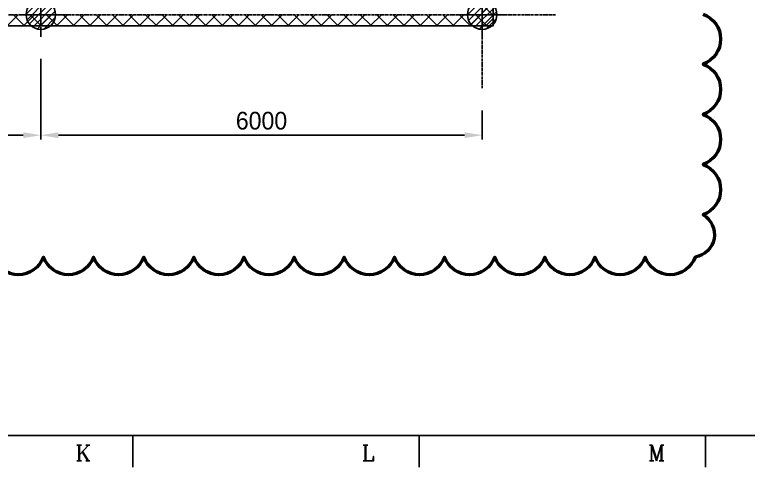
# Model space of a CAD drawing. Header units: millimetres. Extents: x 4080735 to 4152075, y -451436 to -400976.
# Drawn here: x 4123452 to 4133427, y -450812 to -444662 of the extents above; entities that cross this region are included whole.
import ezdxf

# ---------------------------------------------------------------- set-up
doc = ezdxf.new("R2010")
doc.units = ezdxf.units.MM
doc.header["$LTSCALE"] = 60
for name, pattern in [('120', [23, 20, -1, 1, -1]), ('CEN', [62, 60, -1, 0, -1]), ('CENTER', [2, 1.25, -0.25, 0.25, -0.25])]:
    doc.linetypes.add(name, pattern=pattern)
doc.layers.get('Defpoints').update_dxf_attribs({"color": 140})
for name, color, linetype in [('1', 7, 'Continuous'), ('1CEN', 1, 'CEN'), ('1ST FL FW1-2', 3, 'Continuous'), ('CEN', 1, 'CENTER'), ('DIM-SCALE', 7, 'Continuous'), ('PILE', 4, 'Continuous'), ('TAN-TIT', 30, 'Continuous')]:
    doc.layers.add(name, color=color, linetype=linetype)
doc.layers.add('C_REV', color=4, linetype='Continuous', lineweight=50)
doc.styles.add('COM', font='COMPLEX', dxfattribs={"height": 5})
doc.styles.add('돋움', font='')
doc.styles.get('돋움').set_extended_font_data('Dotum')
doc.dimstyles.new('일반도면_0060', dxfattribs={"dimtxt": 240, "dimasz": 240, "dimexe": 60, "dimexo": 300, "dimgap": 75, "dimtad": 1, "dimdec": 0, "dimzin": 0, "dimdsep": 46, "dimtxsty": '돋움', "dimcen": -300, "dimclrd": 7, "dimclre": 7, "dimclrt": 2, "dimadec": 8, "dimazin": 0, "dimtfac": 1, "dimtdec": 0, "dimtix": 1, "dimtmove": 2, "dimatfit": 3, "dimfxl": 1, "dimtolj": 1, "dimtzin": 0, "dimarcsym": 0})

# ---------------------------------------------------------------- blocks, each defined once
blk = doc.blocks.new('406.9X9')
at = {"layer": 'PILE', "linetype": 'ByBlock'}
h = blk.add_hatch(dxfattribs=at)
h.set_pattern_fill('ANSI31', color=256, scale=500, style=0)
h.set_pattern_definition([(45, (0, 0), (-44.19417382415921, 44.19417382415922), [])])
edge = h.paths.add_edge_path()
edge.add_arc((0, 0), 200, 0, 360)
at = {"layer": 'CEN', "linetype": '120', "ltscale": 0.1}
for p, q in [((-2.041279203118641e-13, -300.0000000002728), (1.36932592852984e-13, 299.9999999997272)), ((-300.0000000006585, -9.311919391659459e-10), (299.9999999993414, -9.314477345508195e-10))]:
    blk.add_line(p, q, dxfattribs=at)
at = {"layer": 'PILE', "linetype": 'ByBlock'}
blk.add_circle((0, 0), 200, dxfattribs=at)
blk = doc.blocks.new('*D67')
at = {"layer": 'Defpoints', "color": 0}
for p in [(4123807.760404488, -444962.0759087487), (4120807.760404488, -445662.0759087484), (4123807.760404488, -446299.1615358116)]:
    blk.add_point(p, dxfattribs=at)
at = {"layer": 'DIM-SCALE', "color": 7, "lineweight": -2}
for p, q in [((4123807.760404488, -445262.0759087487), (4123807.760404488, -446359.1615358116)), ((4120807.760404488, -445962.0759087484), (4120807.760404488, -446359.1615358116)), ((4121047.760404488, -446299.1615358116), (4123567.760404488, -446299.1615358116))]:
    blk.add_line(p, q, dxfattribs=at)
at = {"layer": 'DIM-SCALE', "color": 7}
for points in [[(4121047.760404488, -446259.1615358116), (4121047.760404488, -446339.1615358116), (4120807.760404488, -446299.1615358116)], [(4123567.760404488, -446259.1615358116), (4123567.760404488, -446339.1615358116), (4123807.760404488, -446299.1615358116)]]:
    blk.add_solid(points, dxfattribs=at)
at = {"layer": 'DIM-SCALE', "color": 2, "insert": (4122307.760404488, -446103.9987135592), "char_height": 240, "attachment_point": 5, "style": '돋움'}
blk.add_mtext('\\A1;3000', dxfattribs=at)
blk = doc.blocks.new('*D68')
at = {"layer": 'Defpoints', "color": 0}
for p in [(4123807.760404488, -444962.0759087487), (4129807.760404488, -445662.0759087484), (4129807.760404488, -446299.1615358116)]:
    blk.add_point(p, dxfattribs=at)
at = {"layer": 'DIM-SCALE', "color": 7, "lineweight": -2}
for p, q in [((4123807.760404488, -445262.0759087487), (4123807.760404488, -446359.1615358116)), ((4129807.760404488, -445962.0759087484), (4129807.760404488, -446359.1615358116)), ((4124047.760404488, -446299.1615358116), (4129567.760404488, -446299.1615358116))]:
    blk.add_line(p, q, dxfattribs=at)
at = {"layer": 'DIM-SCALE', "color": 7}
for points in [[(4124047.760404488, -446259.1615358116), (4124047.760404488, -446339.1615358116), (4123807.760404488, -446299.1615358116)], [(4129567.760404488, -446259.1615358116), (4129567.760404488, -446339.1615358116), (4129807.760404488, -446299.1615358116)]]:
    blk.add_solid(points, dxfattribs=at)
at = {"layer": 'DIM-SCALE', "color": 2, "insert": (4126807.760404488, -446103.9987135592), "char_height": 240, "attachment_point": 5, "style": '돋움'}
blk.add_mtext('\\A1;6000', dxfattribs=at)
blk = doc.blocks.new('BORDER')
at = {"layer": 'TAN-TIT'}
for p, q in [((4976.551724135876, 3520), (232823.4482758641, 3520)), ((147741.3793103695, 3520), (147741.3793103695, 2077.931034486741)), ((160720.0000000149, 3520), (160720.0000000149, 2077.931034486741)), ((173698.6206895709, 3520), (173698.6206895709, 2077.931034486741))]:
    blk.add_line(p, q, dxfattribs=at)
at = {"layer": 'TAN-TIT', "style": 'COM'}
for s, p in [('K', (145145.6551724076, 2366.344827588648)), ('L', (158124.275862053, 2366.344827588648)), ('M', (171102.8965516984, 2366.344827588648))]:
    blk.add_text(s, height=721.0344827586206, dxfattribs=at).set_placement(p)

msp = doc.modelspace()

# ---------------------------------------------------------------- hatches: boundary and pattern name
at = {"layer": '1ST FL FW1-2'}
h = msp.add_hatch(dxfattribs=at)
h.set_pattern_fill('ANSI37', color=8, scale=50)
h.set_pattern_definition([(45, (-108366.3274922878, 160913.1576123672), (-112.2532015133644, 112.2532015133644), []), (135, (-108366.3274922878, 160913.1576123672), (-112.2532015133644, -112.2532015133644), [])])
h.paths.add_polyline_path([(4099657.7604045, -438662.0035934295), (4099657.759681344, -438812.0035934278), (4114657.760404503, -438812.0751857657), (4114657.760404503, -444812.0035934268), (4129957.600489838, -444812.003593602), (4129973.760319165, -429662.1635933397), (4129823.760404499, -429662.0035934308), (4129807.760404504, -444662.0035936003), (4114807.760404503, -444662.0035934286), (4114807.760404503, -438662.0759089188)])

# ---------------------------------------------------------------- linework, layer by layer
at = {"layer": '1CEN', "color": 1, "linetype": 'CENTER', "ltscale": 0.5}
for p, q in [((4129807.760404488, -407162.0759087493), (4129807.760404488, -445662.0759087484)), ((4093807.760404488, -444662.0759087484), (4130807.760404488, -444662.0759087484))]:
    msp.add_line(p, q, dxfattribs=at)
at = {"layer": '1ST FL FW1-2', "color": 8}
msp.add_lwpolyline([(4129973.760319165, -429662.1635933397), (4129957.600489838, -444812.003593602), (4114657.760404503, -444812.0035934268), (4114657.760404503, -438812.0751857657), (4099657.759681344, -438812.0035934278)], dxfattribs=at)
at = {"layer": 'C_REV'}
msp.add_lwpolyline([(4132811.665730149, -444653.3544088727, -0.7002075382097097), (4132811.665730149, -445335.1434678872, -0.7002075382097097), (4132811.665730149, -446016.9325269018, -0.7002075382097097), (4132811.665730149, -446698.7215859165, -0.7002075382097097), (4132811.665730149, -447380.5106449311, -0.7002075382097097), (4132705.526899439, -447956.1608732349, -0.7002075382097097), (4132023.737840424, -447956.1608732349, -0.7002075382097097), (4131341.948781409, -447956.1608732349, -0.7002075382097097), (4130660.159722395, -447956.1608732349, -0.7002075382097097), (4129978.370663381, -447956.1608732349, -0.7002075382097097), (4129296.581604366, -447956.1608732349, -0.7002075382097097), (4128614.792545351, -447956.1608732349, -0.7002075382097097), (4127933.003486336, -447956.1608732349, -0.7002075382097097), (4127251.214427322, -447956.1608732349, -0.7002075382097097), (4126569.425368308, -447956.1608732349, -0.7002075382097097), (4125887.636309293, -447956.1608732349, -0.7002075382097097), (4125205.847250278, -447956.1608732349, -0.7002075382097097), (4124524.058191264, -447956.1608732349, -0.7002075382097097), (4123842.269132249, -447956.1608732349, -0.7002075382097097), (4123160.480073235, -447956.1608732349, -0.7002075382097097)], format="xyb", dxfattribs=at)

# ---------------------------------------------------------------- block references
at = {"layer": '1', "xscale": 0.3, "yscale": 0.3, "zscale": 0.3}
msp.add_blockref('BORDER', (4080734.842515028, -451435.5254124571), dxfattribs=at)
at = {"layer": 'DIM-SCALE'}
for p in [(4123807.760404488, -444662.0759087484), (4129807.760404488, -444662.0759087484)]:
    msp.add_blockref('406.9X9', p, dxfattribs=at)

# ---------------------------------------------------------------- dimensions: what is measured, and where the dimension line sits
for base, p1, p2, picture, middle in [((4123807.760404488, -446299.1615358116), (4120807.760404488, -445662.0759087484), (4123807.760404488, -444962.0759087487), '*D67', (4122307.760404488, -446103.9987135592)), ((4129807.760404488, -446299.1615358116), (4123807.760404488, -444962.0759087487), (4129807.760404488, -445662.0759087484), '*D68', (4126807.760404488, -446103.9987135592))]:
    dim = msp.add_linear_dim(base=base, p1=p1, p2=p2, dimstyle='일반도면_0060', dxfattribs=at)
    dim.commit()
    dim.dimension.update_dxf_attribs({"geometry": picture, "text_midpoint": middle})

doc.saveas('drawing.dxf')
